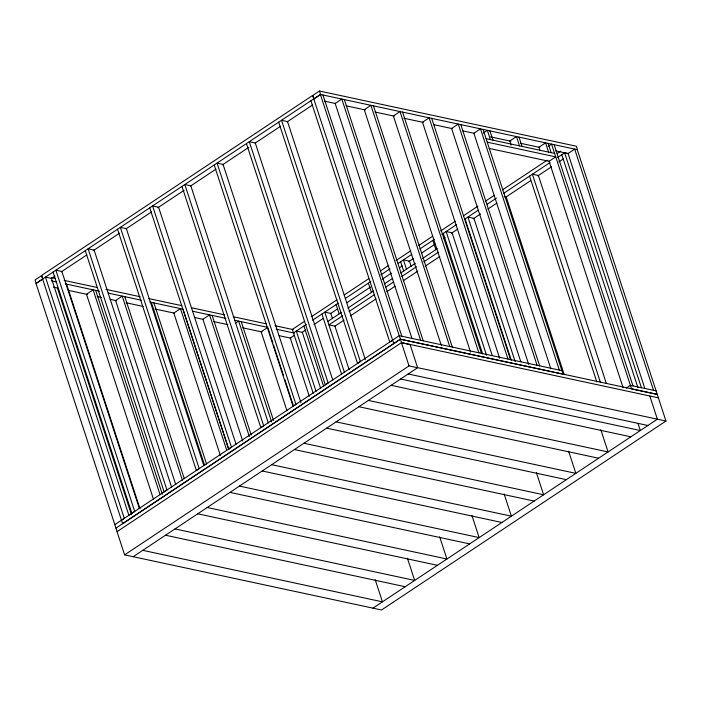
<?xml version="1.0" encoding="UTF-8"?>
<svg xmlns="http://www.w3.org/2000/svg" width="701" height="701" viewBox="0 0 701 701"><rect width="100%" height="100%" fill="white"/><g stroke="black" fill="none" stroke-linecap="round" stroke-linejoin="round"><path stroke-width="1.05" d="M319.472 91.016L312.83 95.432L313.969 98.911L320.611 94.495L319.472 91.016L576.327 146.211L577.458 149.69L320.392 94.451L35.979 283.406L117.093 531.595M51.339 278.472L54.976 276.054M61.346 271.822L86.828 254.91M93.189 250.678L119.582 233.153M125.952 228.92L151.434 212M157.804 207.768L184.188 190.251M190.558 186.019L216.039 169.099M222.41 164.866L248.794 147.341M255.164 143.109L280.645 126.198M287.016 121.965L312.488 105.045M483.199 133.085L487.353 130.333L490.385 139.604M235.361 323.336L238.673 321.128L271.646 421.984M548.243 146.334L551.564 144.126L631.566 388.889L657.249 394.409M304.164 321.566L292.335 329.426L313.189 393.235M311.446 316.738L336.927 299.818M344.2 294.981L368.77 278.665M380.599 270.805L388.792 265.372M396.074 260.535L410.628 250.87M418.821 245.429L432.464 236.368M440.657 230.927L455.221 221.253M463.405 215.82L477.968 206.147M485.25 201.318L494.345 195.272M502.538 189.831L547.122 160.222M557.129 153.58L560.774 151.162M293.482 332.931L306.214 324.44M312.585 320.217L338.276 303.165M345.339 298.46L370.82 281.539M380.827 274.888L389.931 268.851M398.115 263.41L411.767 254.349M419.96 248.908L434.515 239.243M441.796 234.406L456.351 224.741M464.544 219.299L478.196 210.23M487.291 204.193L496.396 198.146M503.668 193.31L550.083 162.492M557.356 157.664L564.638 152.827L568.634 153.685L555.84 150.881M294.411 335.297L290.258 338.048L309.29 396.275M302.192 332.379L305.838 329.961M314.022 324.519L323.126 318.482M330.408 313.645L337.68 308.808M346.785 302.771L370.443 287.06M382.273 279.2L391.368 273.162M399.561 267.721L402.286 265.907M408.657 261.675L413.213 258.651M421.397 253.219L435.049 244.15M443.242 238.717L445.056 237.508M451.426 233.275L457.797 229.043M473.263 218.773L480.544 213.936M487.826 209.108L496.921 203.062M505.114 197.621L530.596 180.7M537.877 175.872L551.521 166.803M558.802 161.966L563.35 158.952M327.805 321.444L341.483 312.357M347.862 308.116L373.537 291.02M384.323 283.896L392.534 278.446M400.735 272.996L415.316 263.304M422.615 258.459L437.293 248.662M342.605 315.8L328.935 324.887L334.929 326.175L344.042 320.12M348.984 311.568L374.509 294.604M385.454 287.34L393.655 281.89M401.857 276.439L416.447 266.748M423.737 261.902L438.327 252.211M350.421 315.879L375.946 298.924M386.891 291.66L395.092 286.21M403.294 280.75L417.884 271.068M425.174 266.222L439.764 256.531M114.824 524.637L124.314 518.363L45.469 277.132L51.462 278.42L128.94 515.489M121.457 520.221L392.621 340.151M115.954 528.116L400.376 339.161L657.231 394.356M658.37 397.835L401.515 342.64L117.032 531.673L124.62 554.868L381.528 609.984L665.95 421.029L577.247 149.646M124.62 554.868L409.034 365.913L417.603 367.753L410.076 344.48M133.181 556.708L417.656 367.675L665.95 421.029M626.265 388.109L630.409 385.357L656.092 390.878M372.967 608.144L657.389 419.189L649.809 395.995M324.677 101.207L335.376 103.511M346.075 105.807L365.344 109.943M374.974 112.02L394.234 116.156M403.872 118.224L423.132 122.368M433.831 124.664L452.031 128.572M462.73 130.877L474.507 133.4M490.56 136.853L510.889 141.225M520.528 143.293L539.788 147.429M486.1 138.684L554.596 153.405M487.239 142.163L555.735 156.884L549.093 161.291L489.167 148.419M504.159 196.482L506.157 196.911L564.27 374.711M561.913 370.636L399.237 335.683L389.765 342.009L310.92 100.778M410.015 344.559L401.454 342.719L409.034 365.913M51.322 277.631L55.598 278.551M64.159 280.391L97.334 287.524M105.904 289.364L140.147 296.725M148.708 298.565L181.883 305.689M191.513 307.757L224.697 314.889M233.258 316.729L266.433 323.862M274.994 325.702L293.184 329.61M51.383 280.882L56.737 282.03M65.298 283.87L99.542 291.23M108.103 293.071L141.287 300.203M149.848 302.043L183.022 309.167L228.903 449.543M192.652 311.235L225.836 318.368M234.397 320.208L267.572 327.341M276.133 329.181L294.324 333.089M53.311 287.13L57.596 288.05M68.295 290.354L87.555 294.49M97.194 296.558L101.47 297.478M110.031 299.318L116.454 300.703M126.084 302.771L143.206 306.451M154.982 308.983L174.242 313.119M194.58 317.492L203.141 319.332M213.84 321.628L227.755 324.616M242.739 327.84L262.008 331.976M279.129 335.656L290.897 338.189M408.175 373.975L647.908 425.489M400.595 379.013L640.32 430.528L638.015 423.465M391.114 385.313L630.839 436.819M368.358 400.429L608.091 451.943L600.836 429.757M358.877 406.72L598.61 458.235M336.121 421.844L575.854 473.35L568.599 451.164M326.648 428.136L566.373 479.65M303.892 443.251L543.617 494.766L536.37 472.579M294.411 449.551L534.136 501.066M271.655 464.667L511.388 516.181L504.133 493.995M262.174 470.967L501.907 522.482M239.418 486.082L479.151 537.597L471.904 515.41M229.946 492.382L469.67 543.897M207.189 507.498L446.914 559.012L439.667 536.826M197.708 513.798L437.433 565.313M174.952 528.913L414.685 580.428L407.43 558.241M165.471 535.213L405.204 586.728M142.724 550.329L382.448 601.844L375.201 579.657M653.525 390.326L574.68 149.094L568.047 153.501L644.85 388.494M564.629 152.792L641.433 387.784M561.781 154.684L637.91 387.592M554.132 144.678L632.977 385.909M548.138 143.39L551.17 152.669M548.603 152.117L545.571 142.838L538.938 147.245L539.945 150.338M549.006 161.011L623.093 387.688M606.356 383.447L538.386 175.495L532.392 174.207L600.363 382.159M519.029 137.133L522.061 146.413M529.553 176.1L596.84 381.975M519.494 145.861L516.462 136.581L509.829 140.997L511.169 145.116M489.92 130.885L492.952 140.156M483.068 129.413L563.069 374.185L400.402 339.223L122.596 523.7L41.473 275.519L312.646 95.441L393.76 343.639M559.345 370.084L480.5 128.861L473.867 133.269L550.671 368.253M460.811 124.629L539.656 365.852M537.089 365.3L458.244 124.077L451.602 128.485L528.747 364.511M520.817 361.812L473.92 218.326L467.926 217.038L515.165 361.567M465.078 218.931L511.301 360.34M431.702 118.373L510.547 359.595M507.98 359.043L429.135 117.821L422.493 122.228L499.638 358.255M492.216 355.503L452.11 232.811L446.116 231.523L486.564 355.258M443.277 233.415L482.7 354.031M402.593 112.116L481.438 353.339M478.862 352.787L400.017 111.564L393.384 115.972L470.529 351.998M432.85 240.347L435.873 249.609M373.475 105.86L452.32 347.083M449.753 346.539L370.908 105.308L364.275 109.715L441.42 345.742M411.136 266.301L409.454 261.158L403.461 259.869L406.484 269.131M400.613 261.753L403.645 271.015M344.366 99.603L423.211 340.835M420.644 340.283L341.799 99.051L335.166 103.459L411.969 338.452M322.968 95.003L401.813 336.235M320.392 94.451L401.515 342.64M368.375 283.169L371.407 292.431M365.352 359.701L287.524 121.588L281.53 120.3L360.375 361.532L357.536 363.416L278.691 122.193M336.147 304.584L339.17 313.846M332.458 318.631L330.758 313.435L324.765 312.147L344.48 372.45M334.841 325.912L349.116 369.576M321.925 314.03L341.632 374.343M332.782 380.073L255.295 143.004L249.302 141.716L328.147 382.948L325.299 384.831L246.454 143.609M303.91 326L323.625 386.304M320.672 388.477L302.315 332.327L296.321 331.038L316.037 391.351M300.887 402.532L223.058 164.42L217.065 163.131L295.91 404.363L293.071 406.247L214.217 165.024M272.882 342.982L267.791 327.385L261.149 331.792L286.981 410.812M273.565 345.058L283.423 375.21M284.781 379.372L293.272 405.371M241.249 321.68L273.53 420.46M268.308 422.905L190.821 185.835L184.827 184.547L263.672 425.77L260.833 427.663L181.988 186.44M212.131 315.424L251.221 434.997M249.328 436.53L209.564 314.872L202.931 319.279L242.695 440.938M236.079 444.32L158.592 207.251L152.599 205.963L231.444 447.185L228.596 449.078L149.751 207.855M226.677 450.024L180.455 308.615L173.822 313.032L220.377 455.475M153.913 302.911L206.593 464.08M151.346 302.359L204.701 465.604M203.842 465.736L126.355 228.666L120.362 227.378L199.207 468.601L196.368 470.494L117.523 229.262M124.804 296.663L184.275 478.617M182.391 480.15L122.237 296.111L115.604 300.519L175.758 484.557M171.605 487.151L94.118 250.082L88.124 248.794L166.969 490.017L164.13 491.909L85.285 250.678M95.695 290.407L162.308 494.196M160.073 494.687L93.128 289.855L86.495 294.262L153.44 499.094M66.586 284.15L139.99 508.742M139.376 508.558L61.89 271.497L55.896 270.209L134.741 511.432L131.893 513.325L53.048 272.093M57.377 288.006L131.464 514.674M41.683 275.563L35.05 279.971L36.189 283.449L42.822 279.042L41.683 275.563"/></g></svg>
